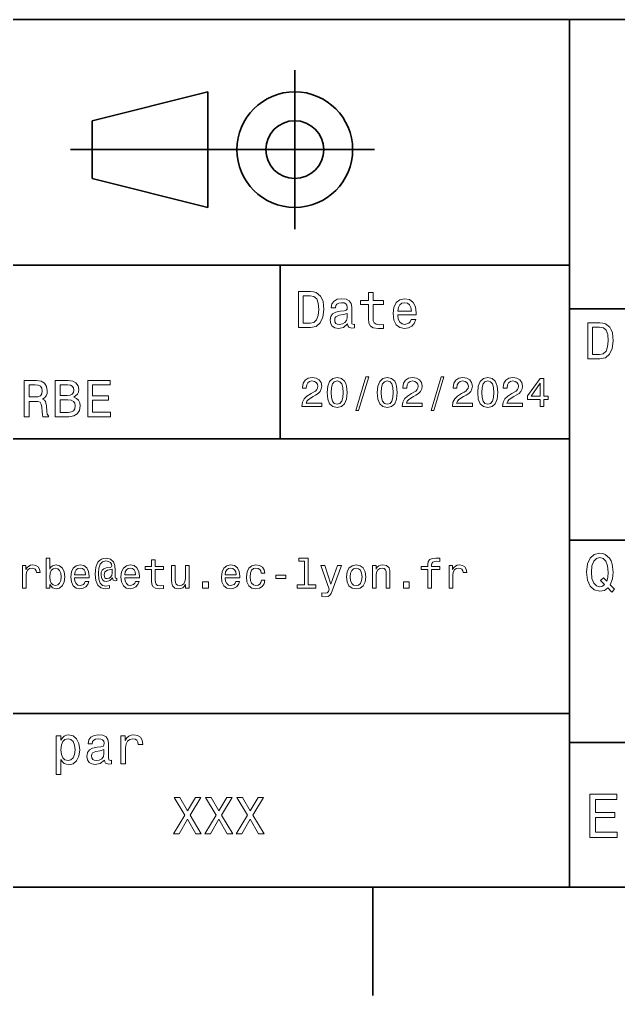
# Model space of a CAD drawing. Extents: x -898 to 594, y 0 to 420.
# Drawn here: x 421 to 462.4, y 2.5 to 70 of the extents above; entities that cross this region are included whole.
import ezdxf

# ---------------------------------------------------------------- set-up
doc = ezdxf.new("R2010")
doc.units = 0

msp = doc.modelspace()

# ---------------------------------------------------------------- linework, layer by layer
at = {"color": 7, "lineweight": 35}
for p, q in [((394, 70), (584, 70)), ((459, 10), (459, 70)), ((424.5, 61), (445.5, 61)), ((394, 53), (459, 53)), ((459, 50), (584, 50)), ((394, 41), (459, 41)), ((459, 34), (584, 34)), ((394, 22), (459, 22)), ((459, 20), (584, 20)), ((10, 10), (584, 10)), ((394, 10), (584, 10))]:
    msp.add_line(p, q, dxfattribs=at)
at = {"color": 7, "lineweight": 35, "ltscale": 0.275}
msp.add_line((440, 55.5), (440, 66.5), dxfattribs=at)
at = {"color": 7, "lineweight": 35, "ltscale": 0.206155}
for p, q in [((426, 63), (434, 65)), ((434, 57), (426, 59))]:
    msp.add_line(p, q, dxfattribs=at)
at = {"color": 7, "lineweight": 35, "ltscale": 0.2}
msp.add_line((434, 65), (434, 57), dxfattribs=at)
at = {"color": 7, "lineweight": 35, "ltscale": 0.1}
msp.add_line((426, 59), (426, 63), dxfattribs=at)
at = {"color": 7, "lineweight": 35, "ltscale": 0.3}
msp.add_line((439, 41), (439, 53), dxfattribs=at)
at = {"color": 7, "lineweight": 35, "ltscale": 0.1875}
msp.add_line((445.399994, 10), (445.399994, 2.5), dxfattribs=at)
at = {"color": 7, "lineweight": 13}
for points in [[(441.080688, 51.190563), (440.248566, 51.190563), (440.248566, 48.690563), (441.080688, 48.690563), (441.473328, 48.769814), (441.765137, 49.011169), (441.945251, 49.40382), (442.010101, 49.940563), (441.952454, 50.488113), (441.880402, 50.70425), (441.779541, 50.877163), (441.487762, 51.111313), (441.296844, 51.168949)], [(441.055481, 50.891571), (441.329254, 50.837536), (441.516571, 50.671829), (441.628235, 50.376442), (441.664276, 49.940563), (441.624634, 49.519093), (441.51297, 49.223705), (441.322052, 49.047192), (441.055481, 48.989555), (440.583588, 48.989555), (440.583588, 50.891571)], [(443.656342, 48.942726), (443.656342, 48.931919), (443.674347, 48.809441), (443.728394, 48.722984), (443.955322, 48.654541), (444.131836, 48.683357), (444.131836, 48.928314), (444.056183, 48.917507), (443.955322, 48.96434), (443.937317, 49.108429), (443.937317, 50.109871), (443.894104, 50.365635), (443.768005, 50.54575), (443.548279, 50.65382), (443.238464, 50.693443), (442.935883, 50.650219), (442.712524, 50.52774), (442.572052, 50.336815), (442.525208, 50.084656), (442.525208, 50.063042), (442.809784, 50.063042), (442.835022, 50.21434), (442.914276, 50.322407), (443.043945, 50.387249), (443.227661, 50.412464), (443.404175, 50.394455), (443.530273, 50.34042), (443.605896, 50.246758), (443.631134, 50.117077), (443.61673, 49.965778), (443.559082, 49.890129), (443.414978, 49.854107), (443.144806, 49.825291), (442.835022, 49.760448), (442.615265, 49.645176), (442.485596, 49.465057), (442.445953, 49.19849), (442.481995, 48.960735), (442.593658, 48.784222), (442.773773, 48.67255), (443.022339, 48.632927), (443.357361, 48.708576)], [(445.100861, 50.289986), (445.100861, 49.320965), (445.122467, 49.007565), (445.223328, 48.791428), (445.425079, 48.665348), (445.767303, 48.62212), (446.141937, 48.640129), (446.141937, 48.913906), (445.868164, 48.892292), (445.619598, 48.921112), (445.486298, 49.011169), (445.42868, 49.162464), (445.417877, 49.375), (445.417877, 50.289986), (446.141937, 50.289986), (446.141937, 50.560158), (445.417877, 50.560158), (445.417877, 51.125721), (445.100861, 51.125721), (445.100861, 50.560158), (444.553314, 50.560158), (444.553314, 50.289986)], [(447.121765, 49.565922), (448.389771, 49.565922), (448.393372, 49.713619), (448.335724, 50.127884), (448.177246, 50.437683), (447.925079, 50.625), (447.590057, 50.693443), (447.262238, 50.621399), (447.010101, 50.41967), (446.847992, 50.091862), (446.790344, 49.659584), (446.844391, 49.216499), (447.00647, 48.892292), (447.255035, 48.690563), (447.579254, 48.62212), (447.860229, 48.668949), (448.09079, 48.791428), (448.260101, 48.98595), (448.357361, 49.245319), (448.043945, 49.245319), (447.979095, 49.101227), (447.885437, 48.993156), (447.618866, 48.9067), (447.413544, 48.946327), (447.258636, 49.072407), (447.157776, 49.27774), (447.121765, 49.555115)], [(447.121765, 49.832493), (447.161377, 50.081055), (447.258636, 50.264771), (447.406342, 50.376442), (447.600861, 50.416069), (447.791779, 50.376442), (447.939484, 50.264771), (448.029541, 50.081055), (448.061951, 49.832493)], [(443.620331, 49.367798), (443.577087, 49.180477), (443.461823, 49.036385), (443.28891, 48.942726), (443.076355, 48.910305), (442.939484, 48.928314), (442.842224, 48.98595), (442.780975, 49.086815), (442.76297, 49.227306), (442.777374, 49.353386), (442.835022, 49.443443), (443.065552, 49.544312), (443.357361, 49.587536), (443.620331, 49.673992)], [(461.080688, 49.030979), (460.248566, 49.030979), (460.248566, 46.530979), (461.080688, 46.530979), (461.473328, 46.610229), (461.765137, 46.851585), (461.945251, 47.244236), (462.010101, 47.780979), (461.952454, 48.328529), (461.880402, 48.544666), (461.779541, 48.717579), (461.487762, 48.951729), (461.296844, 49.009365)], [(461.055481, 48.731987), (461.329254, 48.677952), (461.516571, 48.512245), (461.628235, 48.216858), (461.664276, 47.780979), (461.624634, 47.359509), (461.51297, 47.064121), (461.322052, 46.887608), (461.055481, 46.829971), (460.583588, 46.829971), (460.583588, 48.731987)], [(440.489929, 43.224785), (441.864563, 43.224785), (441.864563, 43.472622), (440.778107, 43.472622), (440.838623, 43.60807), (440.942383, 43.720463), (441.262238, 43.925072), (441.432281, 44.011528), (441.622498, 44.135448), (441.757935, 44.279541), (441.835754, 44.44957), (441.864563, 44.642651), (441.815552, 44.884727), (441.680115, 45.074928), (441.472626, 45.195965), (441.20462, 45.239193), (440.927948, 45.190201), (440.71759, 45.054756), (440.582123, 44.838619), (440.536041, 44.553314), (440.536041, 44.51297), (440.798279, 44.51297), (440.798279, 44.536022), (440.824219, 44.731991), (440.902008, 44.876083), (441.02594, 44.9683), (441.190216, 45), (441.357361, 44.971184), (441.481262, 44.899136), (441.561951, 44.786743), (441.59079, 44.645535), (441.570618, 44.51297), (441.515869, 44.400578), (441.423645, 44.302593), (441.296844, 44.216141), (441.126801, 44.12392), (440.844391, 43.945248), (440.645538, 43.755043), (440.527374, 43.524498), (440.489929, 43.233429)], [(442.233429, 44.201729), (442.276672, 43.749279), (442.412109, 43.426514), (442.628235, 43.230549), (442.927948, 43.167149), (443.224792, 43.230549), (443.440918, 43.426514), (443.573486, 43.749279), (443.619598, 44.201729), (443.573486, 44.651299), (443.518738, 44.829971), (443.440918, 44.976948), (443.224792, 45.172913), (442.927948, 45.239193), (442.628235, 45.172913), (442.412109, 44.974064), (442.276672, 44.651299)], [(444.213257, 42.956772), (444.412109, 42.956772), (445.109528, 45.279541), (444.907776, 45.279541)], [(445.703186, 44.201729), (445.746399, 43.749279), (445.881836, 43.426514), (446.097992, 43.230549), (446.397705, 43.167149), (446.694519, 43.230549), (446.910675, 43.426514), (447.043243, 43.749279), (447.089355, 44.201729), (447.043243, 44.651299), (446.988464, 44.829971), (446.910675, 44.976948), (446.694519, 45.172913), (446.397705, 45.239193), (446.097992, 45.172913), (445.881836, 44.974064), (445.746399, 44.651299)], [(447.429413, 43.224785), (448.804047, 43.224785), (448.804047, 43.472622), (447.71759, 43.472622), (447.778107, 43.60807), (447.881836, 43.720463), (448.201721, 43.925072), (448.371765, 44.011528), (448.561951, 44.135448), (448.697418, 44.279541), (448.775208, 44.44957), (448.804047, 44.642651), (448.755035, 44.884727), (448.619598, 45.074928), (448.412109, 45.195965), (448.144104, 45.239193), (447.867432, 45.190201), (447.657074, 45.054756), (447.521606, 44.838619), (447.475494, 44.553314), (447.475494, 44.51297), (447.737762, 44.51297), (447.737762, 44.536022), (447.763702, 44.731991), (447.841492, 44.876083), (447.965424, 44.9683), (448.1297, 45), (448.296844, 44.971184), (448.420746, 44.899136), (448.501434, 44.786743), (448.530273, 44.645535), (448.510101, 44.51297), (448.455322, 44.400578), (448.363129, 44.302593), (448.236328, 44.216141), (448.066284, 44.12392), (447.783875, 43.945248), (447.585022, 43.755043), (447.466858, 43.524498), (447.429413, 43.233429)], [(449.417877, 42.956772), (449.61673, 42.956772), (450.314117, 45.279541), (450.112396, 45.279541)], [(450.899139, 43.224785), (452.273773, 43.224785), (452.273773, 43.472622), (451.187317, 43.472622), (451.247833, 43.60807), (451.351593, 43.720463), (451.671478, 43.925072), (451.841492, 44.011528), (452.031708, 44.135448), (452.167145, 44.279541), (452.244965, 44.44957), (452.273773, 44.642651), (452.224792, 44.884727), (452.089355, 45.074928), (451.881836, 45.195965), (451.613831, 45.239193), (451.337189, 45.190201), (451.126801, 45.054756), (450.991364, 44.838619), (450.945251, 44.553314), (450.945251, 44.51297), (451.207489, 44.51297), (451.207489, 44.536022), (451.233429, 44.731991), (451.311249, 44.876083), (451.43515, 44.9683), (451.599426, 45), (451.766571, 44.971184), (451.890503, 44.899136), (451.971191, 44.786743), (452, 44.645535), (451.979828, 44.51297), (451.925079, 44.400578), (451.832855, 44.302593), (451.706055, 44.216141), (451.536041, 44.12392), (451.253601, 43.945248), (451.054749, 43.755043), (450.936615, 43.524498), (450.899139, 43.233429)], [(452.64267, 44.201729), (452.685883, 43.749279), (452.82132, 43.426514), (453.037476, 43.230549), (453.337189, 43.167149), (453.634003, 43.230549), (453.850159, 43.426514), (453.982727, 43.749279), (454.028809, 44.201729), (453.982727, 44.651299), (453.927948, 44.829971), (453.850159, 44.976948), (453.634003, 45.172913), (453.337189, 45.239193), (453.037476, 45.172913), (452.82132, 44.974064), (452.685883, 44.651299)], [(454.368866, 43.224785), (455.74353, 43.224785), (455.74353, 43.472622), (454.657074, 43.472622), (454.71759, 43.60807), (454.82132, 43.720463), (455.141205, 43.925072), (455.311249, 44.011528), (455.501434, 44.135448), (455.636902, 44.279541), (455.714691, 44.44957), (455.74353, 44.642651), (455.694519, 44.884727), (455.559082, 45.074928), (455.351593, 45.195965), (455.083588, 45.239193), (454.806915, 45.190201), (454.596558, 45.054756), (454.46109, 44.838619), (454.414978, 44.553314), (454.414978, 44.51297), (454.677246, 44.51297), (454.677246, 44.536022), (454.703186, 44.731991), (454.780975, 44.876083), (454.904907, 44.9683), (455.069153, 45), (455.236328, 44.971184), (455.360229, 44.899136), (455.440918, 44.786743), (455.469757, 44.645535), (455.449585, 44.51297), (455.394806, 44.400578), (455.302612, 44.302593), (455.175781, 44.216141), (455.005768, 44.12392), (454.723358, 43.945248), (454.524506, 43.755043), (454.406342, 43.524498), (454.368866, 43.233429)], [(421.304047, 42.530979), (421.639038, 42.530979), (421.639038, 43.586456), (421.981262, 43.586456), (422.233429, 43.575649), (422.391937, 43.525215), (422.478394, 43.406338), (422.514404, 43.193802), (422.53241, 42.869595), (422.554047, 42.657059), (422.59726, 42.530979), (422.975494, 42.530979), (422.975494, 42.599422), (422.892639, 42.700287), (422.863831, 42.887608), (422.838623, 43.291065), (422.777374, 43.590057), (422.694519, 43.683716), (422.56485, 43.752159), (422.708923, 43.842216), (422.809814, 43.9683), (422.874634, 44.126801), (422.896271, 44.317722), (422.845825, 44.620316), (422.701721, 44.84726), (422.463989, 44.98415), (422.139771, 45.030979), (421.304047, 45.030979)], [(422.046112, 44.724785), (422.265869, 44.703171), (422.420746, 44.634727), (422.518005, 44.508644), (422.550446, 44.310516), (422.514404, 44.101585), (422.417145, 43.975502), (422.251434, 43.910664), (422.024506, 43.892651), (421.639038, 43.892651), (421.639038, 44.724785)], [(424.726227, 43.881844), (424.978394, 44.090778), (425.043243, 44.231266), (425.06485, 44.404179), (425.018005, 44.674351), (424.877533, 44.868874), (424.650574, 44.987751), (424.333588, 45.030979), (423.443817, 45.030979), (423.443817, 42.530979), (424.384003, 42.530979), (424.719025, 42.581413), (424.96759, 42.729107), (425.122498, 42.963257), (425.176514, 43.280258), (425.144104, 43.492794), (425.057648, 43.669308), (424.917145, 43.798992)], [(424.265137, 43.993515), (423.775208, 43.993515), (423.775208, 44.731987), (424.293945, 44.731987), (424.488464, 44.710373), (424.625366, 44.645531), (424.708221, 44.533859), (424.73703, 44.368156), (424.70462, 44.20245), (424.618164, 44.087173), (424.470459, 44.015129)], [(425.688049, 42.530979), (427.273071, 42.530979), (427.273071, 42.833572), (426.01947, 42.833572), (426.01947, 43.680115), (427.136169, 43.680115), (427.136169, 43.979107), (426.01947, 43.979107), (426.01947, 44.728386), (427.244232, 44.728386), (427.244232, 45.030979), (425.688049, 45.030979)], [(442.510101, 44.201729), (442.533142, 44.550434), (442.605194, 44.801155), (442.734863, 44.948128), (442.927948, 45), (443.118164, 44.948128), (443.247833, 44.801155), (443.319885, 44.550434), (443.342957, 44.201729), (443.319885, 43.850143), (443.247833, 43.599426), (443.118164, 43.45245), (442.927948, 43.403458), (442.734863, 43.45245), (442.605194, 43.599426), (442.533142, 43.850143)], [(445.979828, 44.201729), (446.002899, 44.550434), (446.074921, 44.801155), (446.20462, 44.948128), (446.397705, 45), (446.587891, 44.948128), (446.71759, 44.801155), (446.789642, 44.550434), (446.812683, 44.201729), (446.789642, 43.850143), (446.71759, 43.599426), (446.587891, 43.45245), (446.397705, 43.403458), (446.20462, 43.45245), (446.074921, 43.599426), (446.002899, 43.850143)], [(452.919312, 44.201729), (452.942383, 44.550434), (453.014404, 44.801155), (453.144104, 44.948128), (453.337189, 45), (453.527374, 44.948128), (453.657074, 44.801155), (453.729126, 44.550434), (453.752167, 44.201729), (453.729126, 43.850143), (453.657074, 43.599426), (453.527374, 43.45245), (453.337189, 43.403458), (453.144104, 43.45245), (453.014404, 43.599426), (452.942383, 43.850143)], [(456.965424, 43.224785), (457.224792, 43.224785), (457.224792, 43.720463), (457.510101, 43.720463), (457.510101, 43.951008), (457.224792, 43.951008), (457.224792, 45.181557), (456.962524, 45.181557), (456.086456, 43.974064), (456.086456, 43.720463), (456.965424, 43.720463)], [(456.328522, 43.951008), (456.965424, 44.847263), (456.965424, 43.951008)], [(424.344391, 42.829971), (423.775208, 42.829971), (423.775208, 43.690922), (424.311951, 43.690922), (424.53891, 43.665707), (424.701019, 43.590057), (424.798279, 43.460373), (424.830688, 43.273052), (424.798279, 43.074928), (424.708221, 42.938038), (424.556915, 42.855186)], [(461.642639, 30.685879), (461.916412, 30.401297), (462.107361, 30.592218), (461.811951, 30.894812), (461.963257, 31.305475), (462.010101, 31.780979), (461.94165, 32.339336), (461.862396, 32.56628), (461.757935, 32.753601), (461.462524, 33.009365), (461.28241, 33.074207), (461.08429, 33.099422), (460.702454, 33.009365), (460.410675, 32.757202), (460.223358, 32.342937), (460.158508, 31.780979), (460.223358, 31.219019), (460.407074, 30.804754), (460.698853, 30.54899), (461.08429, 30.462536), (461.397705, 30.520172)], [(423.063416, 30.919308), (423.250732, 30.697405), (423.507202, 30.62536), (423.749268, 30.680115), (423.942352, 30.844379), (424.063416, 31.106628), (424.109497, 31.45533), (424.063416, 31.804033), (423.939484, 32.0634), (423.749268, 32.224785), (423.507202, 32.282421), (423.253601, 32.207493), (423.149841, 32.115273), (423.063416, 31.991354), (423.063416, 32.749279), (422.809814, 32.749279), (422.809814, 30.680115), (423.063416, 30.680115)], [(427.708923, 31.190201), (427.708923, 31.357347), (427.662811, 31.348703), (427.608063, 31.368876), (427.59079, 31.429394), (427.59079, 31.902018), (427.567719, 32.236309), (427.475494, 32.48415), (427.259369, 32.668587), (426.956787, 32.734871), (426.780975, 32.717579), (426.631134, 32.665707), (426.501434, 32.57925), (426.397705, 32.458214), (426.317017, 32.305473), (426.259369, 32.118156), (426.224792, 31.893372), (426.213257, 31.639769), (426.253601, 31.193083), (426.383301, 30.87608), (426.599426, 30.685879), (426.907776, 30.62536), (427.190216, 30.671469), (427.190216, 30.861671), (426.942352, 30.815561), (426.703186, 30.864553), (426.544678, 31.023054), (426.458221, 31.291065), (426.432281, 31.680115), (426.46109, 32.060516), (426.559082, 32.331413), (426.71759, 32.495678), (426.94812, 32.55043), (427.123932, 32.51873), (427.253601, 32.443802), (427.33429, 32.331413), (427.363098, 32.201729), (427.331421, 32.138329), (427.244965, 32.109509), (426.962524, 32.06628), (426.806915, 32.00288), (426.694519, 31.904898), (426.628235, 31.769451), (426.608063, 31.590778), (426.634003, 31.397694), (426.706055, 31.253601), (426.824219, 31.164265), (426.979828, 31.135447), (427.207489, 31.195965), (427.400574, 31.386166), (427.400574, 31.368876), (427.446686, 31.216137), (427.605194, 31.170029)], [(430.10376, 31.959654), (430.10376, 31.184437), (430.121033, 30.933718), (430.201721, 30.760807), (430.363129, 30.659943), (430.636902, 30.62536), (430.936615, 30.639769), (430.936615, 30.858789), (430.71759, 30.841497), (430.518738, 30.864553), (430.412109, 30.9366), (430.365997, 31.057636), (430.357361, 31.227665), (430.357361, 31.959654), (430.936615, 31.959654), (430.936615, 32.175793), (430.357361, 32.175793), (430.357361, 32.628242), (430.10376, 32.628242), (430.10376, 32.175793), (429.66571, 32.175793), (429.66571, 31.959654)], [(440.677246, 32.536022), (440.677246, 30.893372), (440.15564, 30.893372), (440.15564, 30.680115), (441.449585, 30.680115), (441.449585, 30.893372), (440.930847, 30.893372), (440.930847, 32.749279), (440.279541, 32.749279), (440.279541, 32.536022)], [(449.198853, 31.959654), (449.198853, 30.680115), (449.452454, 30.680115), (449.452454, 31.959654), (450.028839, 31.959654), (450.028839, 32.175793), (449.452454, 32.175793), (449.452454, 32.270893), (449.472626, 32.386166), (449.53891, 32.463978), (449.651306, 32.510086), (449.812683, 32.527378), (450.028839, 32.51585), (450.028839, 32.734871), (449.755066, 32.749279), (449.507202, 32.723343), (449.33429, 32.645531), (449.23056, 32.510086), (449.198853, 32.317001), (449.198853, 32.175793), (448.734863, 32.175793), (448.734863, 31.959654)], [(461.41571, 30.916426), (461.260803, 30.801151), (461.08429, 30.765129), (460.850159, 30.829971), (460.666412, 31.024494), (460.543945, 31.341497), (460.504333, 31.780979), (460.543945, 32.216858), (460.662811, 32.537464), (460.846527, 32.731987), (461.08429, 32.80043), (461.318451, 32.731987), (461.502167, 32.533859), (461.621033, 32.213257), (461.664276, 31.780979), (461.631836, 31.40634), (461.563416, 31.150576), (461.329254, 31.395533), (461.134735, 31.211815)], [(421.184448, 30.680115), (421.438049, 30.680115), (421.438049, 31.56484), (421.463989, 31.778097), (421.541779, 31.930836), (421.668579, 32.023056), (421.838623, 32.054756), (421.965424, 32.03458), (422.060516, 31.976944), (422.118164, 31.878962), (422.138336, 31.746397), (422.394806, 31.746397), (422.360229, 31.979826), (422.265137, 32.146973), (422.106628, 32.247837), (421.890503, 32.282421), (421.74353, 32.259365), (421.616699, 32.201729), (421.504333, 32.103745), (421.414978, 31.971182), (421.414978, 32.227665), (421.184448, 32.227665)], [(423.850159, 31.45533), (423.82132, 31.195965), (423.74353, 31.005764), (423.619598, 30.89049), (423.463989, 30.853025), (423.293945, 30.89049), (423.170044, 31.005764), (423.092224, 31.193083), (423.066284, 31.45533), (423.092224, 31.714697), (423.170044, 31.902018), (423.293945, 32.014408), (423.463989, 32.054756), (423.619598, 32.014408), (423.74353, 31.899136), (423.82132, 31.711815)], [(424.780975, 31.380404), (425.79538, 31.380404), (425.798279, 31.498558), (425.752167, 31.829971), (425.625366, 32.077808), (425.423645, 32.227665), (425.155609, 32.282421), (424.893372, 32.224785), (424.69165, 32.0634), (424.561951, 31.801151), (424.515839, 31.45533), (424.559082, 31.100864), (424.688751, 30.841497), (424.887604, 30.680115), (425.146973, 30.62536), (425.371765, 30.662825), (425.556183, 30.760807), (425.69165, 30.916426), (425.76944, 31.123919), (425.518738, 31.123919), (425.466858, 31.008644), (425.391937, 30.92219), (425.17868, 30.853025), (425.014404, 30.884726), (424.890503, 30.98559), (424.809814, 31.149855), (424.780975, 31.371758)], [(424.780975, 31.593658), (424.812683, 31.792507), (424.890503, 31.93948), (425.008636, 32.028816), (425.164276, 32.060516), (425.317017, 32.028816), (425.43515, 31.93948), (425.507202, 31.792507), (425.533142, 31.593658)], [(427.374634, 31.734869), (427.345825, 31.556196), (427.273773, 31.429394), (427.164276, 31.351585), (427.034576, 31.328529), (426.945251, 31.342939), (426.881836, 31.394812), (426.841492, 31.481268), (426.829987, 31.602304), (426.878967, 31.801151), (427.046112, 31.904898), (427.374634, 31.98559)], [(428.250732, 31.380404), (429.265137, 31.380404), (429.268005, 31.498558), (429.221893, 31.829971), (429.095093, 32.077808), (428.893372, 32.227665), (428.625366, 32.282421), (428.363098, 32.224785), (428.161377, 32.0634), (428.031708, 31.801151), (427.985596, 31.45533), (428.028809, 31.100864), (428.158508, 30.841497), (428.357361, 30.680115), (428.61673, 30.62536), (428.841492, 30.662825), (429.02594, 30.760807), (429.161377, 30.916426), (429.239197, 31.123919), (428.988464, 31.123919), (428.936615, 31.008644), (428.861664, 30.92219), (428.648407, 30.853025), (428.484161, 30.884726), (428.360229, 30.98559), (428.279541, 31.149855), (428.250732, 31.371758)], [(428.250732, 31.593658), (428.28241, 31.792507), (428.360229, 31.93948), (428.478394, 32.028816), (428.634003, 32.060516), (428.786743, 32.028816), (428.904907, 31.93948), (428.976959, 31.792507), (429.002869, 31.593658)], [(432.69165, 32.227665), (432.438049, 32.227665), (432.438049, 31.334293), (432.409241, 31.126801), (432.325653, 30.976944), (432.195984, 30.884726), (432.02594, 30.855907), (431.890503, 30.878962), (431.804047, 30.948126), (431.755035, 31.066282), (431.74353, 31.233429), (431.74353, 32.227665), (431.489929, 32.227665), (431.489929, 31.210375), (431.498566, 31.005764), (431.553314, 30.835733), (431.720459, 30.680115), (431.988464, 30.62536), (432.132568, 30.645533), (432.2565, 30.697405), (432.363129, 30.786743), (432.449585, 30.916426), (432.449585, 30.680115), (432.69165, 30.680115)], [(435.190216, 31.380404), (436.20462, 31.380404), (436.207489, 31.498558), (436.161377, 31.829971), (436.034576, 32.077808), (435.832855, 32.227665), (435.56485, 32.282421), (435.302612, 32.224785), (435.100861, 32.0634), (434.971191, 31.801151), (434.925079, 31.45533), (434.968292, 31.100864), (435.097992, 30.841497), (435.296844, 30.680115), (435.556213, 30.62536), (435.780975, 30.662825), (435.965424, 30.760807), (436.100861, 30.916426), (436.17868, 31.123919), (435.927948, 31.123919), (435.876099, 31.008644), (435.801147, 30.92219), (435.587891, 30.853025), (435.423645, 30.884726), (435.299713, 30.98559), (435.219025, 31.149855), (435.190216, 31.371758)], [(435.190216, 31.593658), (435.221893, 31.792507), (435.299713, 31.93948), (435.417877, 32.028816), (435.573486, 32.060516), (435.726227, 32.028816), (435.844391, 31.93948), (435.916443, 31.792507), (435.942383, 31.593658)], [(437.688782, 31.714697), (437.939484, 31.714697), (437.887604, 31.945244), (437.763702, 32.126801), (437.570618, 32.239193), (437.319885, 32.282421), (437.043243, 32.224785), (436.832855, 32.0634), (436.700287, 31.801151), (436.654175, 31.449568), (436.697418, 31.100864), (436.827087, 30.841497), (437.031708, 30.680115), (437.311249, 30.62536), (437.559082, 30.668587), (437.752167, 30.789625), (437.884735, 30.979826), (437.942383, 31.233429), (437.700287, 31.233429), (437.657074, 31.072046), (437.576385, 30.951008), (437.46109, 30.87608), (437.319885, 30.853025), (437.144104, 30.89049), (437.017303, 31.005764), (436.939484, 31.193083), (436.913544, 31.458212), (436.939484, 31.717579), (437.020172, 31.904898), (437.149872, 32.020172), (437.319885, 32.060516), (437.469757, 32.03458), (437.582153, 31.9683), (437.657074, 31.858789)], [(442.94812, 32.227665), (442.504333, 30.95389), (442.069183, 32.227665), (441.792511, 32.227665), (442.380402, 30.59366), (442.328552, 30.449568), (442.247833, 30.351585), (442.112396, 30.319883), (441.878967, 30.348703), (441.878967, 30.103746), (442.123932, 30.08069), (442.299713, 30.103746), (442.423645, 30.175793), (442.51297, 30.299711), (442.59079, 30.481268), (443.219025, 32.227665)], [(443.567719, 31.45245), (443.613831, 31.100864), (443.746399, 30.841497), (443.956787, 30.680115), (444.239197, 30.62536), (444.518738, 30.680115), (444.729126, 30.838615), (444.861694, 31.097982), (444.910675, 31.45245), (444.861694, 31.804033), (444.729126, 32.06628), (444.518738, 32.224785), (444.239197, 32.282421), (443.956787, 32.224785), (443.746399, 32.0634), (443.613831, 31.804033)], [(443.827087, 31.45533), (443.853027, 31.714697), (443.933716, 31.902018), (444.063416, 32.017292), (444.239197, 32.057636), (444.412109, 32.017292), (444.541809, 31.904898), (444.622498, 31.714697), (444.651306, 31.45533), (444.622498, 31.193083), (444.541809, 31.002882), (444.412109, 30.887608), (444.239197, 30.850143), (444.063416, 30.887608), (443.933716, 31.002882), (443.853027, 31.193083)], [(445.377533, 30.680115), (445.631134, 30.680115), (445.631134, 31.573486), (445.657074, 31.778097), (445.740631, 31.927954), (445.870331, 32.020172), (446.043243, 32.054756), (446.18158, 32.025936), (446.268005, 31.948126), (446.311249, 31.818443), (446.325653, 31.645533), (446.325653, 30.680115), (446.579254, 30.680115), (446.579254, 31.697407), (446.567719, 31.902018), (446.515869, 32.072044), (446.345825, 32.227665), (446.080688, 32.282421), (445.933716, 32.262249), (445.809814, 32.207493), (445.703186, 32.115273), (445.619598, 31.991354), (445.619598, 32.227665), (445.377533, 32.227665)], [(450.677246, 30.680115), (450.930847, 30.680115), (450.930847, 31.56484), (450.956787, 31.778097), (451.034607, 31.930836), (451.161377, 32.023056), (451.331421, 32.054756), (451.458221, 32.03458), (451.553314, 31.976944), (451.610962, 31.878962), (451.631134, 31.746397), (451.887634, 31.746397), (451.853027, 31.979826), (451.757935, 32.146973), (451.599426, 32.247837), (451.383301, 32.282421), (451.236328, 32.259365), (451.109528, 32.201729), (450.997131, 32.103745), (450.907776, 31.971182), (450.907776, 32.227665), (450.677246, 32.227665)], [(433.631134, 30.680115), (434.028809, 30.680115), (434.028809, 31.10951), (433.631134, 31.10951)], [(438.685883, 31.340057), (439.383301, 31.340057), (439.383301, 31.567722), (438.685883, 31.567722)], [(447.510101, 30.680115), (447.907776, 30.680115), (447.907776, 31.10951), (447.510101, 31.10951)], [(423.829254, 20.166426), (423.829254, 20.465418), (423.512238, 20.465418), (423.512238, 17.7817), (423.829254, 17.7817), (423.829254, 18.826368), (423.940918, 18.657061), (424.067017, 18.545389), (424.384003, 18.462536), (424.686615, 18.530979), (424.924347, 18.736311), (425.079254, 19.060518), (425.136902, 19.5), (425.079254, 19.935879), (424.924347, 20.260086), (424.686615, 20.461815), (424.384003, 20.533861), (424.21109, 20.512247), (424.063416, 20.443804), (423.937317, 20.328529)], [(426.847992, 18.78314), (426.847992, 18.772333), (426.865997, 18.649855), (426.920044, 18.5634), (427.146973, 18.494957), (427.323486, 18.523775), (427.323486, 18.768732), (427.247833, 18.757925), (427.146973, 18.804754), (427.128967, 18.948847), (427.128967, 19.950287), (427.085754, 20.206051), (426.959656, 20.386166), (426.739929, 20.494236), (426.430115, 20.533861), (426.127533, 20.490633), (425.904175, 20.368155), (425.763702, 20.177233), (425.716858, 19.925072), (425.716858, 19.903458), (426.001434, 19.903458), (426.026672, 20.054754), (426.105927, 20.162823), (426.235596, 20.227665), (426.419312, 20.252882), (426.595825, 20.234869), (426.721893, 20.180836), (426.797546, 20.087175), (426.822784, 19.957493), (426.80835, 19.806194), (426.750732, 19.730547), (426.606628, 19.694523), (426.336456, 19.665705), (426.026672, 19.600864), (425.806915, 19.48559), (425.677246, 19.305475), (425.637604, 19.038904), (425.673645, 18.801151), (425.785309, 18.62464), (425.965424, 18.512968), (426.213989, 18.473343), (426.549011, 18.54899)], [(427.986328, 18.530979), (428.303314, 18.530979), (428.303314, 19.636887), (428.335754, 19.903458), (428.433014, 20.094379), (428.591492, 20.209654), (428.804047, 20.249279), (428.962524, 20.224062), (429.081421, 20.152016), (429.153473, 20.029537), (429.17868, 19.863832), (429.499298, 19.863832), (429.456055, 20.155619), (429.337189, 20.364553), (429.139038, 20.490633), (428.868896, 20.533861), (428.685181, 20.505043), (428.526672, 20.432997), (428.386169, 20.310518), (428.274506, 20.144812), (428.274506, 20.465418), (427.986328, 20.465418)], [(424.329987, 18.747118), (424.117432, 18.793947), (423.962524, 18.93804), (423.865265, 19.17219), (423.832855, 19.5), (423.865265, 19.824207), (423.962524, 20.058357), (424.117432, 20.198847), (424.329987, 20.249279), (424.524506, 20.198847), (424.679413, 20.054754), (424.776672, 19.820604), (424.812683, 19.5), (424.776672, 19.175793), (424.679413, 18.93804), (424.524506, 18.793947)], [(426.811951, 19.208212), (426.768738, 19.020893), (426.653473, 18.876801), (426.48056, 18.78314), (426.268005, 18.750719), (426.131134, 18.768732), (426.033875, 18.826368), (425.972626, 18.927233), (425.95462, 19.067722), (425.969025, 19.193804), (426.026672, 19.283861), (426.257202, 19.384726), (426.549011, 19.427954), (426.811951, 19.514408)], [(460.393372, 13.428675), (462.29538, 13.428675), (462.29538, 13.791787), (460.791077, 13.791787), (460.791077, 14.807637), (462.131134, 14.807637), (462.131134, 15.166427), (460.791077, 15.166427), (460.791077, 16.065563), (462.260803, 16.065563), (462.260803, 16.428675), (460.393372, 16.428675)], [(431.623901, 13.690562), (432.002167, 13.690562), (432.574921, 14.70281), (433.158508, 13.690562), (433.540344, 13.690562), (432.758636, 14.976585), (433.500702, 16.194164), (433.136871, 16.194164), (432.585724, 15.268372), (432.04538, 16.194164), (431.667145, 16.194164), (432.405609, 14.972983)], [(433.792511, 13.690562), (434.170746, 13.690562), (434.7435, 14.70281), (435.327087, 13.690562), (435.708923, 13.690562), (434.927216, 14.976585), (435.669312, 16.194164), (435.305481, 16.194164), (434.754333, 15.268372), (434.213959, 16.194164), (433.835724, 16.194164), (434.574219, 14.972983)], [(435.96109, 13.690562), (436.339325, 13.690562), (436.912109, 14.70281), (437.495667, 13.690562), (437.877502, 13.690562), (437.095825, 14.976585), (437.837891, 16.194164), (437.47406, 16.194164), (436.922913, 15.268372), (436.382568, 16.194164), (436.004333, 16.194164), (436.742798, 14.972983)]]:
    msp.add_lwpolyline(points, close=True, dxfattribs=at)
at = {"color": 7, "lineweight": 35}
for radius in [4, 2]:
    msp.add_circle((440, 61), radius, dxfattribs=at)

doc.saveas('drawing.dxf')
